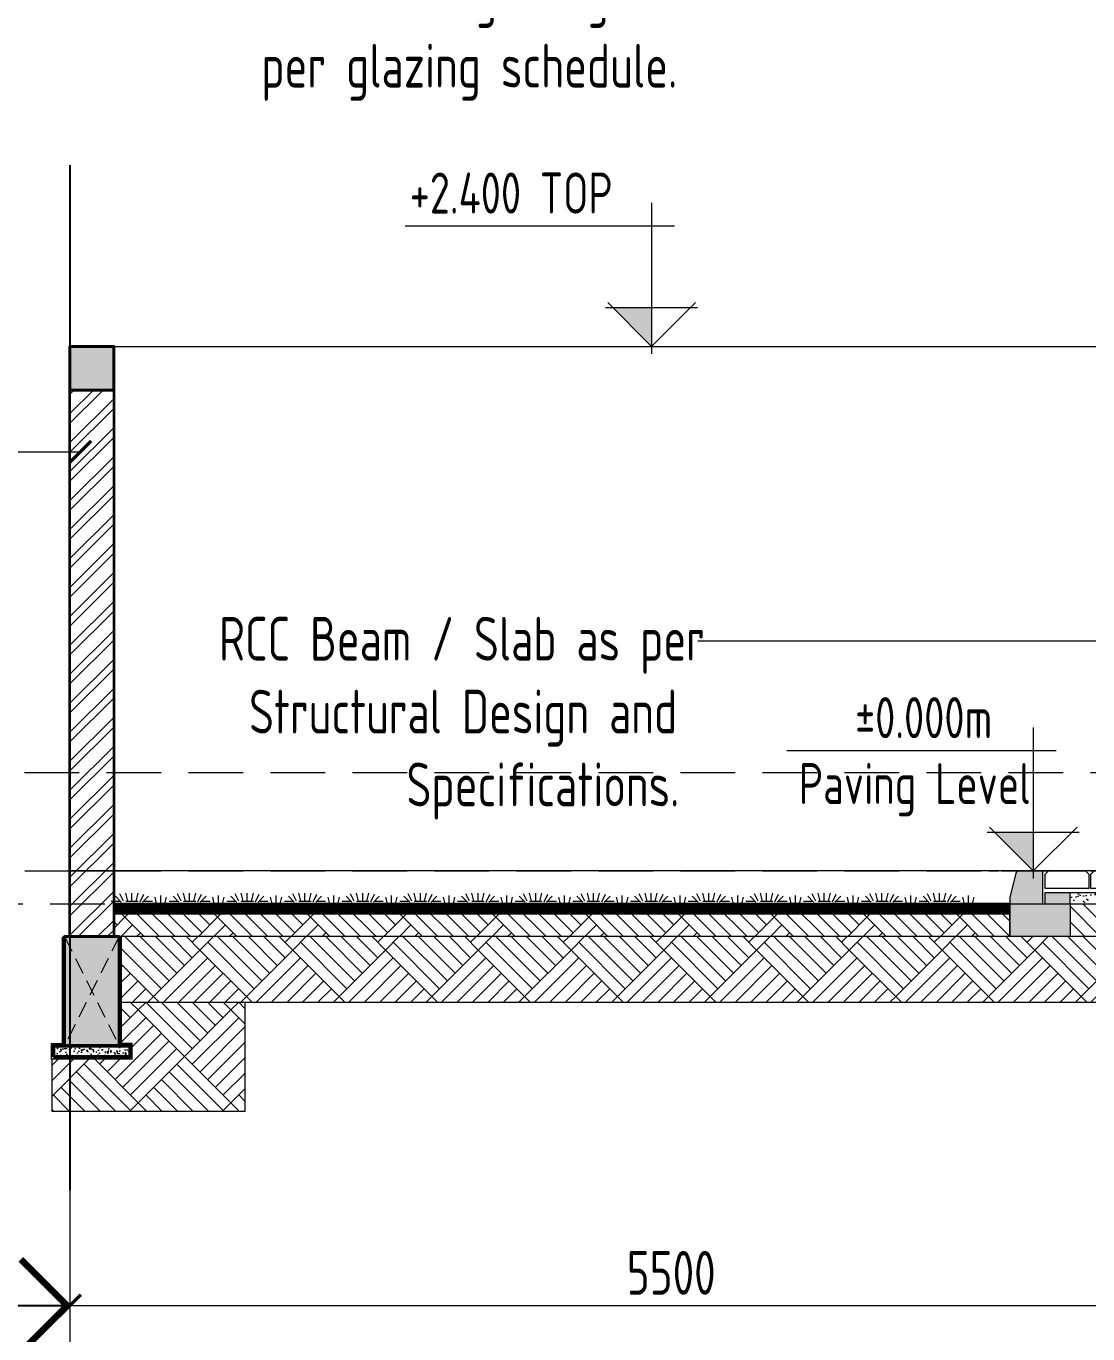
# Model space of a CAD drawing. Header units: millimetres. Extents: x -6181 to 191287, y -8583 to 23546.
# Drawn here: x 148192 to 153048, y -2118 to 3865 of the extents above; entities that cross this region are included whole.
import ezdxf

# ---------------------------------------------------------------- set-up
doc = ezdxf.new("R2010")
doc.units = ezdxf.units.MM
doc.header["$MEASUREMENT"] = 0
for name, pattern in [('1735-DT-5BR-SEC_CC$0$DASHED', [0.75, 0.5, -0.25]), ('1735-DT-5BR-SEC_CC$0$HIDDEN', [0.375, 0.25, -0.125]), ('1735-DT-5BR-SEC_CC$0$PHANTOM', [2.5, 1.25, -0.25, 0.25, -0.25, 0.25, -0.25]), ('ACAD_ISO02W100', [15, 12, -3])]:
    doc.linetypes.add(name, pattern=pattern)
doc.layers.add('00--ORIGIN POINT', color=200, linetype='Continuous', lineweight=20, plot=False)
doc.layers.add('1735-DT-5BR-SEC_CC$0$00--ORIGIN', color=6, linetype='Continuous', lineweight=0, plot=False)
for name, color, linetype, lineweight in [('05--LEADER', 11, 'Continuous', 20), ('05--TEXT-2', 2, 'Continuous', 25), ('07--DIM-2', 2, 'Continuous', 25), ('1735-DT-5BR-SEC_CC$0$04--HATCH-0', 8, 'Continuous', 5), ('1735-DT-5BR-SEC_CC$0$04--HATCH-1', 251, 'Continuous', 13), ('1735-DT-5BR-SEC_CC$0$06--LINE-0', 8, 'Continuous', 13), ('1735-DT-5BR-SEC_CC$0$06--LINE-1', 9, 'Continuous', 18), ('1735-DT-5BR-SEC_CC$0$06--LINE-2', 2, 'Continuous', 25), ('1735-DT-5BR-SEC_CC$0$06--LINE-5', 5, 'Continuous', 50), ('1735-DT-5BR-SEC_CC$0$A-ELSC-STRC', 51, 'Continuous', 50), ('1735-DT-5BR-SEC_CC$0$E--CONCRETE-4', 4, 'Continuous', 40), ('1735-DT-5BR-SEC_CC$0$E--CONCRETE-Beams', 1, '1735-DT-5BR-SEC_CC$0$HIDDEN', 0), ('1735-DT-5BR-SEC_CC$0$E--CONCRETE-SHADE', 253, 'Continuous', 25), ('1735-DT-5BR-SEC_CC$0$F--BLOCKWALL-3', 3, 'Continuous', 35), ('1735-DT-5BR-SEC_CC$0$F--BLOCKWALL-HATCH', 8, 'Continuous', 13), ('1735-DT-5BR-SEC_CC$0$J--WATERPROOFING-HID', 9, '1735-DT-5BR-SEC_CC$0$HIDDEN', 18), ('1735-DT-5BR-SEC_CC$0$Q--BLOCPAVING', 9, 'Continuous', 18), ('1735-DT-5BR-SEC_CC$0$Q--KERBS', 1, 'Continuous', 18), ('1735-DT-5BR-SEC_CC$0$W--ELV-1', 250, '1735-DT-5BR-SEC_CC$0$DASHED', 9), ('1735-DT-5BR-SEC_CC$0$Z--LANDSCAPE-00', 94, 'Continuous', 0), ('W--ELEV-2', 7, 'Continuous', 20)]:
    doc.layers.add(name, color=color, linetype=linetype, lineweight=lineweight)
doc.layers.add('1735-DT-5BR-SEC_CC$0$Z- Plot', color=1, linetype='1735-DT-5BR-SEC_CC$0$PHANTOM')
doc.styles.add('ISO', font='isocp2.shx', dxfattribs={"width": 0.8})
doc.dimstyles.new('1-100_AR', dxfattribs={"dimtxt": 200, "dimasz": 100, "dimexe": 100, "dimexo": 100, "dimgap": 0, "dimtad": 0, "dimdec": 0, "dimzin": 12, "dimdsep": 46, "dimtxsty": 'ISO', "dimblk": 'ARCHTICK', "dimcen": 100, "dimdle": 100, "dimclrd": 8, "dimclre": 9, "dimclrt": 2, "dimadec": 0, "dimazin": 0, "dimtfac": 1, "dimtdec": 0, "dimtmove": 0, "dimatfit": 2, "dimldrblk": 'ARCHTICK', "dimfxl": 1, "dimtvp": 0.75, "dimtolj": 1, "dimtzin": 12, "dimlwd": 9, "dimlwe": 9, "dimarcsym": 0})

# ---------------------------------------------------------------- blocks, each defined once
blk = doc.blocks.new('*U327')
at = {"layer": '1735-DT-5BR-SEC_CC$0$04--HATCH-1'}
h = blk.add_hatch(dxfattribs=at)
h.set_pattern_fill('AR-PARQ1', color=251, scale=25, angle=45, style=0)
h.set_pattern_definition([(135, (-3879.25, 3e-10), (-424.264, 3e-14), [300, -300]), (135, (-3843.9, 35.36), (-424.264, 3e-14), [300, -300]), (135, (-3808.54, 70.7), (-424.264, 3e-14), [300, -300]), (135, (-3773.2, 106.07), (-424.264, 3e-14), [300, -300]), (135, (-3737.83, 141.42), (-424.264, 3e-14), [300, -300]), (135, (-3702.48, 176.78), (-424.264, 3e-14), [300, -300]), (135, (-3667.12, 212.13), (-424.264, 3e-14), [300, -300]), (45, (-4091.4, 212.13), (424.264, -3e-14), [300, -300]), (45, (-4126.74, 247.5), (424.264, -3e-14), [300, -300]), (45, (-4162.1, 282.84), (424.264, -3e-14), [300, -300]), (45, (-4197.45, 318.2), (424.264, -3e-14), [300, -300]), (45, (-4232.8, 353.55), (424.264, -3e-14), [300, -300]), (45, (-4268.16, 388.9), (424.264, -3e-14), [300, -300]), (45, (-4303.52, 424.26), (424.264, -3e-14), [300, -300])])
h.paths.add_polyline_path([(-4099.3, 0), (0, 0), (0, -150), (-4099.3, -150)])
h = blk.add_hatch(dxfattribs=at)
h.set_pattern_fill('AR-SAND', color=256, scale=25, style=0)
h.paths.add_polyline_path([(371.4, 0), (371.4, 50), (275, 50), (275, 0)])
h = blk.add_hatch(dxfattribs=at)
h.set_pattern_fill('AR-SAND', color=256, scale=25, style=0)
h.paths.add_polyline_path([(1180, 0), (1180, 50), (275, 50), (275, 0)])
h = blk.add_hatch(dxfattribs=at)
h.set_pattern_fill('AR-SAND', color=256, scale=25, style=0)
h.paths.add_polyline_path([(371.4, 0), (371.4, 50), (275, 50), (275, 0)])
at = {"layer": '1735-DT-5BR-SEC_CC$0$E--CONCRETE-SHADE'}
for points in [[(150, 0), (150, 150), (41.7, 150, 0.344151), (27.2, 138.6), (0, 30), (0, 0)], [(275, 0), (0, 0), (0, -150), (275, -150)], [(275, 50), (159.1, 50), (159.1, 0), (275, 0)]]:
    blk.add_hatch(color=256, dxfattribs=at).paths.add_polyline_path(points)
at = {"layer": '1735-DT-5BR-SEC_CC$0$00--ORIGIN', "color": 6}
blk.add_line((1180, 0), (1180, 50), dxfattribs=at)
blk.add_line((1180, 0), (1180, 50), dxfattribs=at)
blk.add_line((1180, 0), (1180, 50), dxfattribs=at)
at = {"layer": '1735-DT-5BR-SEC_CC$0$00--ORIGIN'}
blk.add_lwpolyline([(-4099.3, 0), (0, 0), (0, -150), (-4099.3, -150)], close=True, dxfattribs=at)
at = {"layer": '1735-DT-5BR-SEC_CC$0$06--LINE-5', "color": 252, "linetype": 'ByBlock', "const_width": 50}
blk.add_lwpolyline([(0, -25), (-4099.3, -25)], dxfattribs=at)
at = {"layer": '1735-DT-5BR-SEC_CC$0$06--LINE-5', "linetype": 'ByBlock', "const_width": 10}
blk.add_lwpolyline([(0, 0), (-4099.3, 0)], dxfattribs=at)
at = {"layer": '1735-DT-5BR-SEC_CC$0$Q--BLOCPAVING', "color": 8}
blk.add_line((0, 0), (-4099.3, 0), dxfattribs=at)
blk.add_line((0, 0), (-4099.3, 0), dxfattribs=at)
blk.add_line((0, 0), (-4099.3, 0), dxfattribs=at)
at = {"layer": '1735-DT-5BR-SEC_CC$0$Q--BLOCPAVING'}
blk.add_line((275, 0), (1180, 0, 0), dxfattribs=at)
blk.add_line((275, 0), (1180, 0, 0), dxfattribs=at)
blk.add_line((275, 0), (1180, 0, 0), dxfattribs=at)
at = {"layer": '1735-DT-5BR-SEC_CC$0$Q--BLOCPAVING', "color": 3, "elevation": 0}
blk.add_lwpolyline([(27.2, 138.6), (0, 30), (0, 0), (150, 0), (150, 150), (41.7, 150, 0.344151)], format="xyb", close=True, dxfattribs=at)
at = {"layer": '1735-DT-5BR-SEC_CC$0$Q--BLOCPAVING', "color": 8, "elevation": 0}
blk.add_lwpolyline([(1180, 150), (150, 150)], dxfattribs=at)
at = {"layer": '1735-DT-5BR-SEC_CC$0$Q--BLOCPAVING', "elevation": 0}
for points in [[(160.7, 70), (160.7, 135), (175.7, 150), (345.7, 150), (360.7, 135), (360.7, 70)], [(370.7, 70), (370.7, 135), (385.7, 150), (555.7, 150), (570.7, 135), (570.7, 70)], [(580.7, 70), (580.7, 135), (595.7, 150), (765.7, 150), (780.7, 135), (780.7, 70)], [(790.7, 70), (790.7, 135), (805.7, 150), (975.7, 150), (990.7, 135), (990.7, 70)], [(1000.7, 70), (1000.7, 135), (1015.7, 150), (1185.7, 150), (1200.7, 135), (1200.7, 70)]]:
    blk.add_lwpolyline(points, close=True, dxfattribs=at)
at = {"layer": '1735-DT-5BR-SEC_CC$0$Q--BLOCPAVING', "color": 3, "elevation": 0}
for points in [[(275, 0), (275, -150), (0, -150), (0, 0)], [(159.1, 50.2), (159.1, 0), (275, 0), (275, 50)]]:
    blk.add_lwpolyline(points, close=True, dxfattribs=at)
at = {"layer": '1735-DT-5BR-SEC_CC$0$Q--KERBS', "elevation": 0}
blk.add_lwpolyline([(1180, 50), (275, 50)], dxfattribs=at)
blk = doc.blocks.new('*U371')
at = {"lineweight": 0}
for p, q in [((-18.8, 11.3), (18.8, 11.3)), ((26.4, 7.5), (-0.3, 34.2)), ((0, 0), (56.5, 0)), ((36.6, 11.5), (19.8, 45.3)), ((47.1, 11.3), (103.7, 11.3)), ((56.5, 11.3), (47.4, 47.9)), ((67.9, 0), (82.9, 0)), ((75.4, 11.3), (75.4, 49)), ((94.2, 0), (150.8, 0)), ((94.2, 11.3), (103.4, 47.9)), ((113.1, 9.4), (130, 43.1)), ((124.4, 7.5), (151.1, 34.2)), ((132, 11.3), (169.7, 11.3)), ((150.8, 0), (197.9, 0)), ((188.5, 0), (181.2, 29.3)), ((207.3, 0), (207.3, 37.7)), ((216.8, 0), (263.9, 0)), ((226.2, 0), (233.5, 29.3)), ((245.1, 11.3), (282.8, 11.3)), ((290.3, 7.5), (263.6, 34.2)), ((263.9, 0), (320.5, 0)), ((300.5, 11.5), (283.7, 45.3)), ((311, 11.3), (367.6, 11.3)), ((320.5, 11.3), (311.3, 47.9)), ((331.8, 0), (346.8, 0)), ((339.3, 11.3), (339.3, 49)), ((358.2, 11.3), (367.3, 47.9)), ((358.2, 0), (414.7, 0)), ((377, 9.4), (393.9, 43.1)), ((388.3, 7.5), (415, 34.2)), ((395.9, 11.3), (433.6, 11.3)), ((414.7, 0), (461.8, 0)), ((452.4, 0), (445.1, 29.3)), ((471.2, 0), (471.2, 37.7)), ((480.7, 0), (527.8, 0)), ((490.1, 0), (497.4, 29.3)), ((509, 11.3), (546.7, 11.3)), ((554.2, 7.5), (527.5, 34.2)), ((527.8, 0), (584.4, 0)), ((564.4, 11.5), (547.6, 45.3)), ((574.9, 11.3), (631.5, 11.3)), ((584.4, 11.3), (575.2, 47.9)), ((595.7, 0), (610.7, 0)), ((603.2, 11.3), (603.2, 49)), ((622.1, 11.3), (631.2, 47.9)), ((622.1, 0), (678.6, 0)), ((640.9, 9.4), (657.8, 43.1)), ((652.2, 7.5), (678.9, 34.2)), ((659.8, 11.3), (697.5, 11.3)), ((678.6, 0), (725.7, 0)), ((716.3, 0), (709, 29.3)), ((735.1, 0), (735.1, 37.7)), ((744.6, 0), (791.7, 0)), ((754, 0), (761.3, 29.3)), ((772.9, 11.3), (810.6, 11.3)), ((818.1, 7.5), (791.4, 34.2)), ((791.7, 0), (848.3, 0)), ((828.3, 11.5), (811.5, 45.3)), ((838.8, 11.3), (895.4, 11.3)), ((848.3, 11.3), (839.1, 47.9)), ((859.6, 0), (874.6, 0)), ((867.1, 11.3), (867.1, 49)), ((886, 11.3), (895.1, 47.9)), ((886, 0), (942.5, 0)), ((904.8, 9.4), (921.7, 43.1)), ((916.1, 7.5), (942.8, 34.2)), ((923.7, 11.3), (961.4, 11.3)), ((942.5, 0), (989.6, 0)), ((980.2, 0), (972.9, 29.3)), ((999, 0), (999, 37.7)), ((1008.5, 0), (1055.6, 0)), ((1017.9, 0), (1025.2, 29.3)), ((1036.8, 11.3), (1074.5, 11.3)), ((1082, 7.5), (1055.3, 34.2)), ((1055.6, 0), (1112.2, 0)), ((1092.2, 11.5), (1075.4, 45.3)), ((1102.7, 11.3), (1159.3, 11.3)), ((1112.2, 11.3), (1103, 47.9)), ((1123.5, 0), (1138.5, 0)), ((1131, 11.3), (1131, 49)), ((1149.9, 11.3), (1159, 47.9)), ((1149.9, 0), (1206.4, 0)), ((1168.7, 9.4), (1185.6, 43.1)), ((1180, 7.5), (1206.7, 34.2)), ((1187.6, 11.3), (1225.3, 11.3)), ((1206.4, 0), (1253.5, 0)), ((1244.1, 0), (1236.8, 29.3)), ((1262.9, 0), (1262.9, 37.7)), ((1272.4, 0), (1319.5, 0)), ((1281.8, 0), (1289.1, 29.3)), ((1300.7, 11.3), (1338.4, 11.3)), ((1345.9, 7.5), (1319.2, 34.2)), ((1319.5, 0), (1376.1, 0)), ((1356.1, 11.5), (1339.3, 45.3)), ((1366.6, 11.3), (1423.2, 11.3)), ((1376.1, 11.3), (1366.9, 47.9)), ((1387.4, 0), (1402.4, 0)), ((1394.9, 11.3), (1394.9, 49)), ((1413.8, 11.3), (1422.9, 47.9)), ((1413.8, 0), (1470.3, 0)), ((1432.6, 9.4), (1449.5, 43.1)), ((1443.9, 7.5), (1470.6, 34.2)), ((1451.5, 11.3), (1489.2, 11.3)), ((1470.3, 0), (1517.4, 0)), ((1508, 0), (1500.7, 29.3)), ((1526.8, 0), (1526.8, 37.7)), ((1536.3, 0), (1583.4, 0)), ((1545.7, 0), (1553, 29.3)), ((1564.6, 11.3), (1602.3, 11.3)), ((1609.8, 7.5), (1583.1, 34.2)), ((1583.4, 0), (1640, 0)), ((1620, 11.5), (1603.2, 45.3)), ((1630.5, 11.3), (1687.1, 11.3)), ((1640, 11.3), (1630.8, 47.9)), ((1651.3, 0), (1666.3, 0)), ((1658.8, 11.3), (1658.8, 49)), ((1677.7, 11.3), (1686.8, 47.9)), ((1677.7, 0), (1734.2, 0)), ((1696.5, 9.4), (1713.4, 43.1)), ((1707.8, 7.5), (1734.5, 34.2)), ((1715.4, 11.3), (1753.1, 11.3)), ((1734.2, 0), (1781.3, 0)), ((1771.9, 0), (1764.6, 29.3)), ((1790.7, 0), (1790.7, 37.7)), ((1800.2, 0), (1847.3, 0)), ((1809.6, 0), (1816.9, 29.3)), ((1828.5, 11.3), (1866.2, 11.3)), ((1873.7, 7.5), (1847, 34.2)), ((1847.3, 0), (1903.9, 0)), ((1883.9, 11.5), (1867.1, 45.3)), ((1894.4, 11.3), (1951, 11.3)), ((1903.9, 11.3), (1894.7, 47.9)), ((1915.2, 0), (1930.2, 0)), ((1922.7, 11.3), (1922.7, 49)), ((1941.6, 11.3), (1950.7, 47.9)), ((1941.6, 0), (1998.1, 0)), ((1960.4, 9.4), (1977.3, 43.1)), ((1971.7, 7.5), (1998.4, 34.2)), ((1979.3, 11.3), (2017, 11.3)), ((1998.1, 0), (2045.2, 0)), ((2035.8, 0), (2028.5, 29.3)), ((2054.6, 0), (2054.6, 37.7)), ((2064.1, 0), (2111.2, 0)), ((2073.5, 0), (2080.8, 29.3)), ((2092.4, 11.3), (2130.1, 11.3)), ((2137.6, 7.5), (2110.9, 34.2)), ((2111.2, 0), (2167.8, 0)), ((2147.8, 11.5), (2131, 45.3)), ((2158.3, 11.3), (2214.9, 11.3)), ((2167.8, 11.3), (2158.6, 47.9)), ((2179.1, 0), (2194.1, 0)), ((2186.6, 11.3), (2186.6, 49)), ((2205.5, 11.3), (2214.6, 47.9)), ((2205.5, 0), (2262, 0)), ((2224.3, 9.4), (2241.2, 43.1)), ((2235.6, 7.5), (2262.3, 34.2)), ((2243.2, 11.3), (2280.9, 11.3)), ((2262, 0), (2309.1, 0)), ((2299.7, 0), (2292.4, 29.3)), ((2318.5, 0), (2318.5, 37.7)), ((2328, 0), (2375.1, 0)), ((2337.4, 0), (2344.7, 29.3)), ((2356.3, 11.3), (2394, 11.3)), ((2401.5, 7.5), (2374.8, 34.2)), ((2375.1, 0), (2431.7, 0)), ((2411.7, 11.5), (2394.9, 45.3)), ((2422.2, 11.3), (2478.8, 11.3)), ((2431.7, 11.3), (2422.5, 47.9)), ((2443, 0), (2458, 0)), ((2450.5, 11.3), (2450.5, 49)), ((2469.4, 11.3), (2478.5, 47.9)), ((2469.4, 0), (2525.9, 0)), ((2488.2, 9.4), (2505.1, 43.1)), ((2499.5, 7.5), (2526.2, 34.2)), ((2507.1, 11.3), (2544.8, 11.3)), ((2525.9, 0), (2573, 0)), ((2563.6, 0), (2556.3, 29.3)), ((2582.4, 0), (2582.4, 37.7)), ((2591.9, 0), (2639, 0)), ((2601.3, 0), (2608.6, 29.3)), ((2620.2, 11.3), (2657.9, 11.3)), ((2665.4, 7.5), (2638.7, 34.2)), ((2639, 0), (2695.6, 0)), ((2675.6, 11.5), (2658.8, 45.3)), ((2686.1, 11.3), (2742.7, 11.3)), ((2695.6, 11.3), (2686.4, 47.9)), ((2706.9, 0), (2721.9, 0)), ((2714.4, 11.3), (2714.4, 49)), ((2733.3, 11.3), (2742.4, 47.9)), ((2733.3, 0), (2789.8, 0)), ((2752.1, 9.4), (2769, 43.1)), ((2763.4, 7.5), (2790.1, 34.2)), ((2771, 11.3), (2808.7, 11.3)), ((2789.8, 0), (2836.9, 0)), ((2827.5, 0), (2820.2, 29.3)), ((2846.3, 0), (2846.3, 37.7)), ((2855.8, 0), (2902.9, 0)), ((2865.2, 0), (2872.5, 29.3)), ((2884.1, 11.3), (2921.8, 11.3)), ((2929.3, 7.5), (2902.6, 34.2)), ((2902.9, 0), (2959.5, 0)), ((2939.5, 11.5), (2922.7, 45.3)), ((2950, 11.3), (3006.6, 11.3)), ((2959.5, 11.3), (2950.3, 47.9)), ((2970.8, 0), (2985.8, 0)), ((2978.3, 11.3), (2978.3, 49)), ((2997.2, 11.3), (3006.3, 47.9)), ((2997.2, 0), (3053.7, 0)), ((3016, 9.4), (3032.9, 43.1)), ((3027.3, 7.5), (3054, 34.2)), ((3034.9, 11.3), (3072.6, 11.3)), ((3053.7, 0), (3100.8, 0)), ((3091.4, 0), (3084.1, 29.3)), ((3110.2, 0), (3110.2, 37.7)), ((3119.7, 0), (3166.8, 0)), ((3129.1, 0), (3136.4, 29.3)), ((3148, 11.3), (3185.7, 11.3)), ((3193.2, 7.5), (3166.5, 34.2)), ((3166.8, 0), (3223.4, 0)), ((3203.4, 11.5), (3186.6, 45.3)), ((3213.9, 11.3), (3270.5, 11.3)), ((3223.4, 11.3), (3214.2, 47.9)), ((3234.7, 0), (3249.7, 0)), ((3242.2, 11.3), (3242.2, 49)), ((3261.1, 11.3), (3270.2, 47.9)), ((3261.1, 0), (3317.6, 0)), ((3279.9, 9.4), (3296.8, 43.1)), ((3291.2, 7.5), (3317.9, 34.2)), ((3298.8, 11.3), (3336.5, 11.3)), ((3317.6, 0), (3364.7, 0)), ((3355.3, 0), (3348, 29.3)), ((3374.1, 0), (3374.1, 37.7)), ((3383.6, 0), (3430.7, 0)), ((3393, 0), (3400.3, 29.3)), ((3411.9, 11.3), (3449.6, 11.3)), ((3457.1, 7.5), (3430.4, 34.2)), ((3430.7, 0), (3487.3, 0)), ((3467.3, 11.5), (3450.5, 45.3)), ((3477.8, 11.3), (3534.4, 11.3)), ((3487.3, 11.3), (3478.1, 47.9)), ((3498.6, 0), (3513.6, 0)), ((3506.1, 11.3), (3506.1, 49)), ((3525, 11.3), (3534.1, 47.9)), ((3525, 0), (3581.5, 0)), ((3543.8, 9.4), (3560.7, 43.1)), ((3555.1, 7.5), (3581.8, 34.2)), ((3562.7, 11.3), (3600.4, 11.3)), ((3581.5, 0), (3628.6, 0)), ((3619.2, 0), (3611.9, 29.3)), ((3638, 0), (3638, 37.7)), ((3647.5, 0), (3694.6, 0)), ((3656.9, 0), (3664.2, 29.3)), ((3675.8, 11.3), (3713.5, 11.3)), ((3721, 7.5), (3694.3, 34.2)), ((3694.6, 0), (3751.2, 0)), ((3731.2, 11.5), (3714.4, 45.3)), ((3741.7, 11.3), (3798.3, 11.3)), ((3751.2, 11.3), (3742, 47.9)), ((3762.5, 0), (3777.5, 0)), ((3770, 11.3), (3770, 49)), ((3788.9, 11.3), (3798, 47.9)), ((3788.9, 0), (3845.4, 0)), ((3807.7, 9.4), (3824.6, 43.1)), ((3819, 7.5), (3845.7, 34.2)), ((3826.6, 11.3), (3864.3, 11.3)), ((3845.4, 0), (3892.5, 0)), ((3883.1, 0), (3875.8, 29.3)), ((3901.9, 0), (3901.9, 37.7)), ((3911.4, 0), (3958.5, 0)), ((3920.8, 0), (3928.1, 29.3))]:
    blk.add_line(p, q, dxfattribs=at)
blk = doc.blocks.new('*U347')
at = {"ltscale": 300}
for p, q in [((0, 0), (250, -500)), ((250, 0), (0, -500))]:
    blk.add_line(p, q, dxfattribs=at)
blk.add_lwpolyline([(0, -500), (0, 0), (250, 0), (250, -500)], close=True, dxfattribs=at)
blk = doc.blocks.new('1735-DT-5BR-SEC_CC$0$B WALL')
at = {"layer": '1735-DT-5BR-SEC_CC$0$04--HATCH-0'}
h = blk.add_hatch(dxfattribs=at)
h.set_pattern_fill('AR-CONC', color=256, scale=0.3, style=0)
h.set_pattern_definition([(50, (-4301.423, 1376.474), (54.6554, -4.78173), [5.715, -62.865]), (355, (-4301.423, 1376.474), (-10.573, 57.31705), [4.572, -50.2922]), (100.4514, (-4296.87, 1376.075), (44.0824, 52.5353), [4.857, -53.4271]), (46.1842, (-4301.423, 1391.714), (81.3237, -12.6127), [8.5725, -94.2975]), (96.6356, (-4294.65, 1390.66), (71.2212, 74.2278), [7.2855, -80.1407]), (351.1842, (-4301.42, 1391.71), (71.2212, 74.2278), [6.858, -75.4379]), (21, (-4293.803, 1387.904), (45.4843, -30.67956), [5.715, -62.865]), (326, (-4293.803, 1387.904), (18.5406, 55.2564), [4.572, -50.292]), (71.4514, (-4290.013, 1385.347), (64.0249, 24.57683), [4.857, -53.427]), (37.5, (-4301.423, 1376.474), (0.92658, 25.36651), [0, -49.6824, 0, -51.054, 0, -50.4825]), (7.5, (-4301.423, 1376.474), (20.0459, 30.05417), [0, -29.1084, 0, -48.5394, 0, -19.2405]), (327.5, (-4318.416, 1376.474), (40.67718, -1.71862), [0, -19.05, 0, -59.436, 0, -78.867]), (317.5, (-4326.036, 1376.474), (44.43875, 7.62795), [0, -24.765, 0, -39.4716, 0, -56.007])])
h.paths.add_polyline_path([(274.9, -550), (274.9, -500), (-75.2, -500), (-75.2, -550)])
at = {"layer": '1735-DT-5BR-SEC_CC$0$E--CONCRETE-SHADE'}
h = blk.add_hatch(color=256, dxfattribs=at)
h.dxf.hatch_style = 1
h.paths.add_polyline_path([(0, 2500), (200, 2500), (200, 2700), (0, 2700)])
h = blk.add_hatch(color=256, dxfattribs=at)
h.dxf.hatch_style = 1
h.paths.add_polyline_path([(-25.1, -500), (224.9, -500), (224.9, 0), (-25.1, 0)])
at = {"layer": '1735-DT-5BR-SEC_CC$0$F--BLOCKWALL-HATCH'}
h = blk.add_hatch(dxfattribs=at)
h.set_pattern_fill('ANSI32', color=256, scale=250)
h.set_pattern_definition([(45, (-100003.61, 300), (-66.29126, 66.29126), []), (45, (-99959.42, 300), (-66.29126, 66.29126), [])])
h.paths.add_polyline_path([(0, 2500), (200, 2500), (200, 0), (0, 0)])
at = {"layer": '1735-DT-5BR-SEC_CC$0$04--HATCH-1'}
blk.add_line((0, 300), (200, 300), dxfattribs=at)
at = {"layer": '1735-DT-5BR-SEC_CC$0$A-ELSC-STRC'}
blk.add_lwpolyline([(-75.2, -550), (274.9, -550), (274.9, -500), (-75.2, -500)], close=True, dxfattribs=at)
at = {"layer": '1735-DT-5BR-SEC_CC$0$E--CONCRETE-4'}
for points in [[(0, 2500), (200, 2500), (200, 2700), (0, 2700)], [(-25.1, -500), (224.9, -500), (224.9, 0), (-25.1, 0)]]:
    blk.add_lwpolyline(points, close=True, dxfattribs=at)
at = {"layer": '1735-DT-5BR-SEC_CC$0$F--BLOCKWALL-3'}
blk.add_lwpolyline([(0, 2500), (200, 2500), (200, 0), (0, 0)], close=True, dxfattribs=at)
at = {"layer": '1735-DT-5BR-SEC_CC$0$J--WATERPROOFING-HID', "ltscale": 200, "const_width": 5}
blk.add_lwpolyline([(-35.1, 0), (-35.1, -490), (-85.2, -490), (-85.2, -560), (284.9, -560), (284.9, -490), (234.9, -490), (234.9, 0)], dxfattribs=at)
at = {"layer": '1735-DT-5BR-SEC_CC$0$E--CONCRETE-Beams'}
blk.add_blockref('*U347', (-25.1, 0), dxfattribs=at)
blk = doc.blocks.new('1735-DT-5BR-SEC_CC')
at = {"layer": '1735-DT-5BR-SEC_CC$0$04--HATCH-1'}
h = blk.add_hatch(dxfattribs=at)
h.set_pattern_fill('AR-PARQ1', color=251, scale=25, angle=315, style=0)
h.set_pattern_definition([(45, (97439.1, -0.72), (9e-14, 424.264), [300, -300]), (45, (97474.47, -36.08), (9e-14, 424.264), [300, -300]), (45, (97509.82, -71.44), (9e-14, 424.264), [300, -300]), (45, (97545.18, -106.8), (9e-14, 424.264), [300, -300]), (45, (97580.53, -142.15), (9e-14, 424.264), [300, -300]), (45, (97615.9, -177.5), (9e-14, 424.264), [300, -300]), (45, (97651.24, -212.86), (9e-14, 424.264), [300, -300]), (315, (97651.24, 211.4), (-9e-14, -424.264), [300, -300]), (315, (97686.6, 246.76), (-9e-14, -424.264), [300, -300]), (315, (97721.95, 282.12), (-9e-14, -424.264), [300, -300]), (315, (97757.3, 317.47), (-9e-14, -424.264), [300, -300]), (315, (97792.66, 352.83), (-9e-14, -424.264), [300, -300]), (315, (97828.02, 388.18), (-9e-14, -424.264), [300, -300]), (315, (97863.37, 423.54), (-9e-14, -424.264), [300, -300])])
h.paths.add_polyline_path([(152967, -300), (153882.8, -300), (153882.8, -150.7), (152967, -151.3)])
h = blk.add_hatch(dxfattribs=at)
h.set_pattern_fill('AR-PARQ1', color=251, scale=25, angle=315, style=0)
h.set_pattern_definition([(45, (97439.1, -150), (9e-14, 424.264), [300, -300]), (45, (97474.47, -185.36), (9e-14, 424.264), [300, -300]), (45, (97509.82, -220.7), (9e-14, 424.264), [300, -300]), (45, (97545.18, -256.07), (9e-14, 424.264), [300, -300]), (45, (97580.53, -291.42), (9e-14, 424.264), [300, -300]), (45, (97615.9, -326.78), (9e-14, 424.264), [300, -300]), (45, (97651.24, -362.13), (9e-14, 424.264), [300, -300]), (315, (97651.24, 62.13), (-9e-14, -424.264), [300, -300]), (315, (97686.6, 97.5), (-9e-14, -424.264), [300, -300]), (315, (97721.95, 132.84), (-9e-14, -424.264), [300, -300]), (315, (97757.3, 168.2), (-9e-14, -424.264), [300, -300]), (315, (97792.66, 203.55), (-9e-14, -424.264), [300, -300]), (315, (97828.02, 238.9), (-9e-14, -424.264), [300, -300]), (315, (97863.37, 274.26), (-9e-14, -424.264), [300, -300])])
h.paths.add_polyline_path([(148627.6, -600), (153882.8, -600), (153882.8, -300), (148627.6, -300.5)])
h = blk.add_hatch(dxfattribs=at)
h.set_pattern_fill('AR-PARQ1', color=251, scale=25, angle=315, style=0)
h.paths.add_polyline_path([(148627.6, -600), (149192.8, -600), (149192.8, -1100), (148311.3, -1100), (148311.3, -860), (148677.7, -860), (148677.7, -790), (148627.6, -790)])
at = {"layer": '1735-DT-5BR-SEC_CC$0$00--ORIGIN', "elevation": 0}
blk.add_lwpolyline([(148627.6, -600), (149192.8, -600), (149192.8, -1100), (148311.3, -1100), (148311.3, -860), (148677.7, -860), (148677.7, -790), (148627.6, -790)], close=True, dxfattribs=at)
at = {"layer": '1735-DT-5BR-SEC_CC$0$04--HATCH-1'}
blk.add_line((148592.8, 0, 0), (148392.8, 0, 0), dxfattribs=at)
at = {"layer": '1735-DT-5BR-SEC_CC$0$04--HATCH-1', "color": 251, "elevation": 0}
blk.add_lwpolyline([(148627.6, -600), (153882.8, -600), (153882.8, -300), (148627.6, -300)], close=True, dxfattribs=at)
at = {"layer": '1735-DT-5BR-SEC_CC$0$06--LINE-0'}
blk.add_line((152734.5, 0, 0), (148592.8, 0, 0), dxfattribs=at)
at = {"layer": '1735-DT-5BR-SEC_CC$0$06--LINE-1'}
blk.add_line((148592.8, 2400, 0), (153892.8, 2400, 0), dxfattribs=at)
at = {"layer": '1735-DT-5BR-SEC_CC$0$W--ELV-1', "ltscale": 500}
for points in [[(147810.2, 450), (183021.7, 450)], [(145935.6, 0), (185682, 0)], [(143426.6, -150), (185682, -150)]]:
    blk.add_lwpolyline(points, dxfattribs=at)
at = {"layer": '1735-DT-5BR-SEC_CC$0$Z- Plot', "color": 12, "ltscale": 500, "true_color": 0xdb0000, "const_width": 10, "elevation": 0}
blk.add_lwpolyline([(148392.8, 3229.4), (148392.8, -1461.1)], dxfattribs=at)
blk.add_blockref('*U327', (152692, -150, 0))
at = {"layer": '1735-DT-5BR-SEC_CC$0$06--LINE-2'}
blk.add_blockref('1735-DT-5BR-SEC_CC$0$B WALL', (148392.8, -300, 0), dxfattribs=at)
at = {"layer": '1735-DT-5BR-SEC_CC$0$Z--LANDSCAPE-00'}
blk.add_blockref('*U371', (148600.6, -150, 0), dxfattribs=at)
blk = doc.blocks.new('*U5')
at = {"color": 2}
for p, q in [((0, 875), (0, -46)), ((1502.9, 734.4), (-140.6, 734.4)), ((0, 0), (-266.9, 266.9)), ((266.9, 266.9), (0, 0)), ((-280.4, 234.4), (280.4, 234.4))]:
    blk.add_line(p, q, dxfattribs=at)
blk.add_solid([(0, 234.4), (234.4, 234.4), (0, 0), (234.4, 234.4)], dxfattribs=at)
at = {"layer": '00--ORIGIN POINT', "linetype": 'ACAD_ISO02W100', "ltscale": 5}
blk.add_line((270, 0), (-270, 0), dxfattribs=at)
at = {"style": 'ISO', "width": 0.8}
for tag, p in [('LEVEL', (225.4, 781.7)), ('FLOOR', (225.4, 406.4))]:
    blk.add_attdef(tag, p, '', height=250, dxfattribs=at)
blk = doc.blocks.new('_ArchTick')
at = {"color": 0, "const_width": 0.15}
blk.add_lwpolyline([(-0.5, -0.5), (0.5, 0.5)], dxfattribs=at)
blk = doc.blocks.new('*D72')
at = {"layer": '07--DIM-2', "color": 9, "lineweight": 9, "transparency": 16777216}
for p, q in [((178392.8, -1000, 0), (178392.8, -2770.5, 0)), ((148392.8, -1143.7, 0), (148392.8, -2770.5, 0))]:
    blk.add_line(p, q, dxfattribs=at)
at = {"layer": '07--DIM-2', "color": 8, "lineweight": 9, "transparency": 16777216}
blk.add_line((148292.8, -2670.5, 0), (178492.8, -2670.5, 0), dxfattribs=at)
at = {"layer": 'Defpoints', "color": 0, "transparency": 16777216}
for p in [(178392.8, -900, 0), (148392.8, -1043.7, 0), (178392.8, -2670.5, 0)]:
    blk.add_point(p, dxfattribs=at)
at = {"layer": '07--DIM-2', "color": 8, "lineweight": 9, "transparency": 16777216, "xscale": 100, "yscale": 100, "zscale": 100, "rotation": 180}
blk.add_blockref('_ArchTick', (148392.8, -2670.5, 0), dxfattribs=at)
at = {"layer": '07--DIM-2', "color": 8, "lineweight": 9, "transparency": 16777216, "xscale": 100, "yscale": 100, "zscale": 100}
blk.add_blockref('_ArchTick', (178392.8, -2670.5, 0), dxfattribs=at)
at = {"layer": '07--DIM-2', "color": 2, "transparency": 16777216, "char_height": 200, "attachment_point": 5, "style": 'ISO'}
for s, insert in [('\\A1;30000', (163392.8, -2520.5, 0)), ('\\A1;PLOT DIMENSION', (163392.8, -2821.9, 0))]:
    blk.add_mtext(s, dxfattribs=dict(at, insert=insert))
blk = doc.blocks.new('Leader Aero')
at = {"ltscale": 0.03}
blk.add_line((-1.414, 0), (0, 0), dxfattribs=at)
at = {"ltscale": 0.03, "const_width": 0.1}
blk.add_lwpolyline([(-0.707, 0.707), (0, 0), (-0.707, -0.707)], dxfattribs=at)
blk = doc.blocks.new('*D120')
at = {"layer": '07--DIM-2', "color": 9, "lineweight": 9, "transparency": 16777216}
for p, q in [((148392.8, -100), (148392.8, -2088.7)), ((153893.2, -100), (153893.2, -2088.7))]:
    blk.add_line(p, q, dxfattribs=at)
at = {"layer": '07--DIM-2', "color": 8, "lineweight": 9, "transparency": 16777216}
blk.add_line((148292.8, -1988.7), (153993.2, -1988.7), dxfattribs=at)
at = {"layer": 'Defpoints', "color": 0, "transparency": 16777216}
for p in [(148392.8, 0), (153893.2, 0), (153893.2, -1988.7)]:
    blk.add_point(p, dxfattribs=at)
at = {"layer": '07--DIM-2', "color": 8, "lineweight": 9, "transparency": 16777216, "xscale": 100, "yscale": 100, "zscale": 100, "rotation": 180}
blk.add_blockref('_ArchTick', (148392.8, -1988.7), dxfattribs=at)
at = {"layer": '07--DIM-2', "color": 8, "lineweight": 9, "transparency": 16777216, "xscale": 100, "yscale": 100, "zscale": 100}
blk.add_blockref('_ArchTick', (153893.2, -1988.7), dxfattribs=at)
at = {"layer": '07--DIM-2', "color": 2, "transparency": 16777216, "insert": (151143, -1838.7), "char_height": 200, "attachment_point": 5, "style": 'ISO'}
blk.add_mtext('\\A1;5500', dxfattribs=at)

msp = doc.modelspace()

# ---------------------------------------------------------------- block references
msp.add_blockref('1735-DT-5BR-SEC_CC', (0, 0))

# ---------------------------------------------------------------- next in the draw order: block references
at = {"layer": 'W--ELEV-2'}
ref = msp.add_blockref('*U5', (151053.1, 2400), dxfattribs=dict(at, xscale=-0.75, yscale=0.75, zscale=0.75))
ref.add_attrib('LEVEL', '+2.400 TOP', (149946.8, 3007.6, -698143.2), dxfattribs={"layer": '0', "height": 187.5, "style": 'ISO', "width": 0.8})
ref = msp.add_blockref('*U5', (152798.7, 0, 0), dxfattribs=dict(at, xscale=-0.75, yscale=0.75, zscale=0.75))
ref.add_attrib('LEVEL', '%%p0.000m', (151983.8, 607.6, -698143.2), dxfattribs={"layer": '0', "height": 187.5, "style": 'ISO', "width": 0.8})
ref.add_attrib('FLOOR', 'Paving Level', (151726.6, 306, -698143.2), dxfattribs={"layer": '0', "height": 187.5, "style": 'ISO', "width": 0.8})

# ---------------------------------------------------------------- next in the draw order: texts
at = {"layer": '05--TEXT-2', "char_height": 200, "attachment_point": 1, "style": 'ISO'}
for s, width, heights, insert in [('\\pi378.25;External glazing as \\P\\pi222.01;per glazing schedule.', 2174.412, [1313.7], (149045.5, 4117.5)), ('\\pi434.72;RCC Beam / Slab as per \\P\\pi572.38;Structural Design and \\P\\pi1292.4;Specifications.', 2627.119, [1306.4], (148639.8, 1162.4))]:
    msp.add_mtext_dynamic_manual_height_columns(s, width=width, gutter_width=0, heights=heights, dxfattribs=dict(at, insert=insert))

# ---------------------------------------------------------------- next in the draw order: dimensions: what is measured, and where the dimension line sits
at = {"layer": '07--DIM-2'}
dim = msp.add_linear_dim(base=(153893.2, -1988.7), p1=(148392.8, 0), p2=(153893.2, 0), dimstyle='1-100_AR', dxfattribs=at)
dim.commit()
dim.dimension.update_dxf_attribs({"geometry": '*D120', "text_midpoint": (151143, -1838.7)})
dim = msp.add_linear_dim(base=(178392.8, -2670.5, 0), p1=(148392.8, -1043.7, 0), p2=(178392.8, -900, 0), angle=180, text='<>\\X PLOT DIMENSION', dimstyle='1-100_AR', override={"dimgap": 50, "dimtmove": 1}, dxfattribs=at)
dim.commit()
dim.dimension.update_dxf_attribs({"geometry": '*D72', "text_midpoint": (163392.8, -2670.5, 0)})

# ---------------------------------------------------------------- next in the draw order: leaders
at = {"layer": '05--LEADER'}
for points in [[(148439.7, 1916.6), (147522.3, 1916.6)], [(154483, 349.6), (154483, 1051.3), (151264, 1051.3)]]:
    msp.add_leader(points, dimstyle='1-100_AR', dxfattribs=at)
at = {"layer": '05--TEXT-2'}
msp.add_leader([(148380.3, -1988.7), (146003.8, -1988.7)], dimstyle='1-100_AR', override={"dimasz": 300, "dimgap": 0, "dimtad": 0, "dimldrblk": 'Leader Aero'}, dxfattribs=at)

doc.saveas('drawing.dxf')
